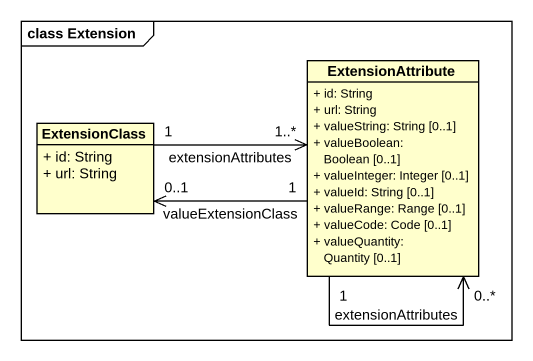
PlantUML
@startuml
mainframe class Extension
hide circle
hide empty members
skinparam classAttributeIconSize 0
class ExtensionAttribute {
  + id: String
  + url: String
  + valueString: String [0..1]
  + valueBoolean: Boolean [0..1]
  + valueInteger: Integer [0..1]
  + valueId: String [0..1]
  + valueRange: Range [0..1]
  + valueCode: Code [0..1]
  + valueQuantity: Quantity [0..1]
}
class ExtensionClass {
  + id: String
  + url: String
}
ExtensionAttribute "1" --> "0..*" ExtensionAttribute : extensionAttributes
ExtensionAttribute "1" -left-> "0..1" ExtensionClass : valueExtensionClass
ExtensionClass "1" -right-> "1..*" ExtensionAttribute : extensionAttributes
@enduml
